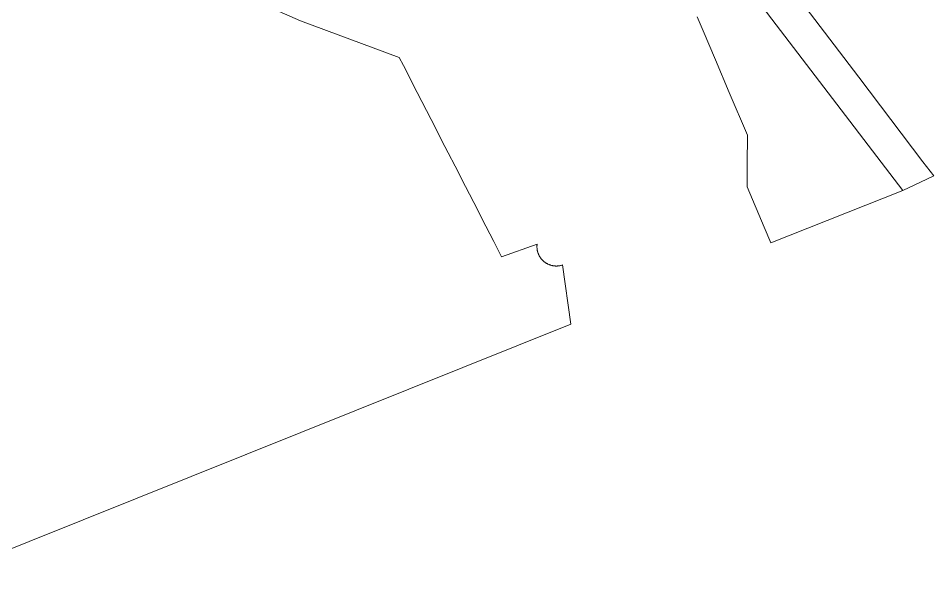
# Model space of a CAD drawing. Header units: metres. Extents: x 296308 to 298462, y 6229542 to 6231092.
# Drawn here: x 297028 to 297654, y 6229542 to 6229929 of the extents above; entities that cross this region are included whole.
import ezdxf

# ---------------------------------------------------------------- set-up
doc = ezdxf.new("R2010")
doc.units = ezdxf.units.M
doc.layers.add('Cadastre Land Parcels_SP_EXT', color=9, linetype='Continuous', lineweight=5)
doc.layers.add('Cadastre Roads_SP_EXT', color=94, linetype='Continuous', lineweight=15)

msp = doc.modelspace()

# ---------------------------------------------------------------- linework, layer by layer
at = {"layer": 'Cadastre Land Parcels_SP_EXT', "linetype": 'Continuous'}
for points in [[(297491.92, 6229930.44), (297496.01, 6229920.79), (297504.43, 6229900.94), (297513.85, 6229878.75), (297526.25, 6229849.54), (297526.22, 6229845.07), (297526.15, 6229834.16), (297526.07, 6229821.68), (297526.02, 6229814.21), (297537.6, 6229786.68), (297542.16, 6229775.84), (297632.53, 6229811.68), (297632.53, 6229811.68), (297509.57, 6229972.65)], [(296961.23, 6229542.06), (297405.65, 6229720.3), (297399.94, 6229760.74), (297399.63, 6229760.64), (297399.32, 6229760.54), (297399.01, 6229760.46), (297398.69, 6229760.38), (297398.38, 6229760.31), (297398.06, 6229760.25), (297397.74, 6229760.19), (297397.42, 6229760.14), (297397.1, 6229760.1), (297396.78, 6229760.07), (297396.46, 6229760.05), (297396.14, 6229760.03), (297395.81, 6229760.02), (297395.49, 6229760.02), (297395.16, 6229760.03), (297394.84, 6229760.04), (297394.52, 6229760.07), (297394.2, 6229760.1), (297393.88, 6229760.14), (297393.56, 6229760.19), (297393.24, 6229760.24), (297392.92, 6229760.3), (297392.6, 6229760.37), (297392.29, 6229760.45), (297391.98, 6229760.54), (297391.67, 6229760.63), (297391.36, 6229760.73), (297391.06, 6229760.84), (297390.75, 6229760.95), (297390.46, 6229761.07), (297390.16, 6229761.2), (297389.87, 6229761.34), (297389.58, 6229761.49), (297389.29, 6229761.64), (297389.01, 6229761.8), (297388.73, 6229761.96), (297388.46, 6229762.13), (297388.19, 6229762.31), (297387.92, 6229762.5), (297387.66, 6229762.69), (297387.41, 6229762.89), (297387.15, 6229763.09), (297386.91, 6229763.3), (297386.67, 6229763.52), (297386.43, 6229763.74), (297386.2, 6229763.96), (297385.98, 6229764.2), (297385.76, 6229764.44), (297385.55, 6229764.68), (297385.34, 6229764.93), (297385.14, 6229765.18), (297384.95, 6229765.44), (297384.76, 6229765.7), (297384.58, 6229765.97), (297384.4, 6229766.24), (297384.23, 6229766.52), (297384.07, 6229766.8), (297383.92, 6229767.08), (297383.77, 6229767.37), (297383.63, 6229767.66), (297383.5, 6229767.96), (297383.37, 6229768.26), (297383.25, 6229768.56), (297383.14, 6229768.86), (297383.04, 6229769.17), (297382.94, 6229769.48), (297382.85, 6229769.79), (297382.77, 6229770.1), (297382.7, 6229770.41), (297382.63, 6229770.73), (297382.57, 6229771.05), (297382.52, 6229771.37), (297382.48, 6229771.69), (297382.45, 6229772.01), (297382.42, 6229772.33), (297382.4, 6229772.66), (297382.39, 6229772.98), (297382.39, 6229773.3), (297382.39, 6229773.63), (297382.4, 6229773.95), (297382.42, 6229774.27), (297382.45, 6229774.59), (297382.49, 6229774.92), (297358.21, 6229766.41), (297352.85, 6229776.86), (297347.46, 6229787.35), (297339.15, 6229803.53), (297330.61, 6229820.16), (297328.66, 6229823.97), (297319.48, 6229841.85), (297310, 6229860.31), (297300.54, 6229878.73), (297291.12, 6229897.08), (297288.3, 6229902.57), (297220.86, 6229927.72), (297202.47, 6229935.6)]]:
    msp.add_lwpolyline(points, dxfattribs=at)
at = {"layer": 'Cadastre Roads_SP_EXT', "linetype": 'Continuous'}
msp.add_lwpolyline([(297644.67, 6229817.4), (297653.58, 6229821.61), (297646.14, 6229831.38), (297602.33, 6229889.1), (297529, 6229985.73), (297499.97, 6230023.98), (297452.84, 6230085.91), (297442.84, 6230079.43), (297432.91, 6230073), (297480.25, 6230011.03), (297509.57, 6229972.65), (297632.53, 6229811.68), (297644.67, 6229817.4)], close=True, dxfattribs=at)

doc.saveas('drawing.dxf')
